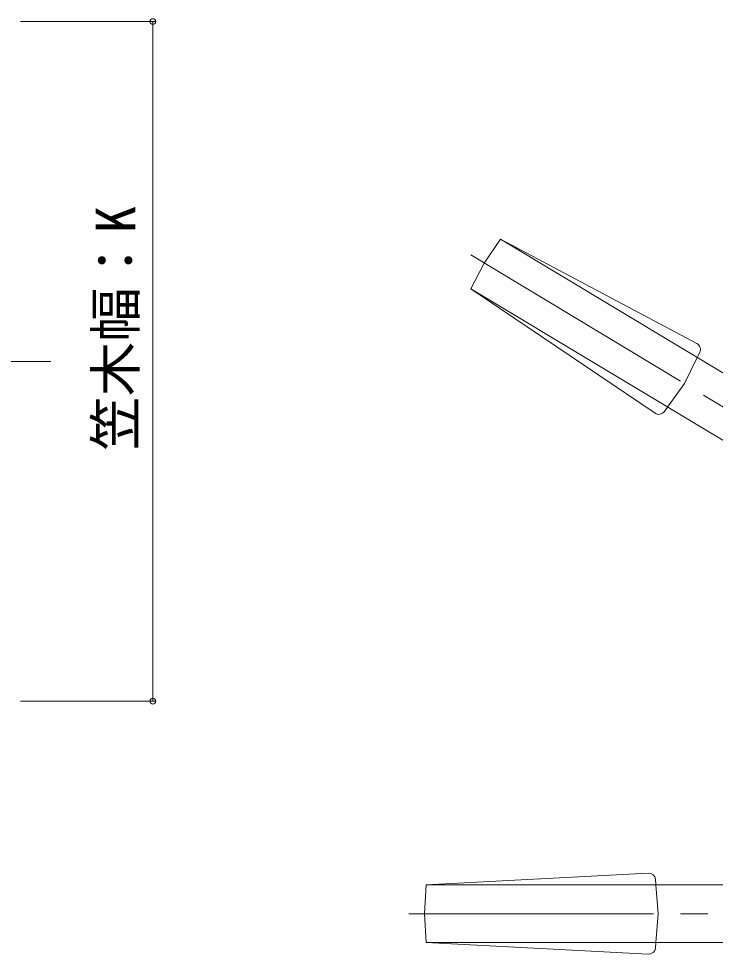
# Model space of a CAD drawing. Units: millimetres, scale not verified. Extents: x -2376 to -396, y -1680 to 1519.
# Drawn here: x -1525.9 to -1320.7, y 771.4 to 1046.7 of the extents above; entities that cross this region are included whole.
import ezdxf
from ezdxf.enums import TextEntityAlignment as Align

# ---------------------------------------------------------------- set-up
doc = ezdxf.new("R2010")
doc.units = ezdxf.units.MM
doc.header["$LTSCALE"] = 8
doc.linetypes.add('CHAIN2', pattern=[12, 9, -1, 1, -1])
doc.linetypes.add('DASHED3', pattern=[4, 3, -1])
for name, color, linetype, lineweight in [('0-5_YKK_13', 4, 'DASHED3', 9), ('0-6_YKK_D', 6, 'Continuous', 9), ('0-7_YSS_K', 3, 'CHAIN2', 9)]:
    doc.layers.add(name, color=color, linetype=linetype, lineweight=lineweight)
doc.styles.add('ＭＳ ゴシック', font='')
doc.styles.get('ＭＳ ゴシック').set_extended_font_data('MS Gothic')

msp = doc.modelspace()

# ---------------------------------------------------------------- linework, layer by layer
at = {"layer": '0-5_YKK_13', "linetype": 'Continuous'}
for p, q in [((-1388.798, 974.792), (-1383.991, 981.82)), ((-1383.991, 981.82), (-1300.353, 931.565)), ((-1326.164, 951.097), (-1383.991, 981.82)), ((-1388.798, 974.792), (-1392.747, 967.248)), ((-1392.747, 967.248), (-1300.353, 911.732)), ((-1338.472, 930.614), (-1392.747, 967.248)), ((-1326.03, 946.994), (-1325.311, 948.441)), ((-1329.823, 939.356), (-1326.03, 946.994)), ((-1329.823, 939.356), (-1334.786, 932.422)), ((-1334.786, 932.422), (-1335.727, 931.107)), ((-1340.462, 795.285), (-1405.853, 791.837)), ((-1338.234, 791.837), (-1338.363, 793.448)), ((-1406.353, 783.337), (-1405.853, 791.837)), ((-1300.353, 791.837), (-1405.853, 791.837)), ((-1406.353, 783.337), (-1405.853, 774.837)), ((-1300.353, 774.837), (-1405.853, 774.837)), ((-1340.462, 771.389), (-1405.853, 774.837)), ((-1338.234, 774.837), (-1338.363, 773.225))]:
    msp.add_line(p, q, dxfattribs=at)
at = {"layer": '0-5_YKK_13', "linetype": 'CHAIN2'}
for p, q in [((-1392.737, 977.158), (-1231.679, 880.385)), ((-1410.948, 783.337), (-1223.053, 783.337))]:
    msp.add_line(p, q, dxfattribs=at)
at = {"layer": '0-5_YKK_13'}
for q in [(-1338.234, 791.837), (-1338.234, 774.837)]:
    msp.add_line((-1337.551, 783.337), q, dxfattribs=at)
at = {"layer": '0-5_YKK_13', "linetype": 'Continuous'}
for centre, start, end in [((-1327.103, 949.331), 333.59322, 62.0188), ((-1337.353, 932.271), 235.98119, 324.40677), ((-1340.357, 793.288), 4.59322, 93.0188), ((-1340.357, 773.386), 266.98119, 355.40677)]:
    msp.add_arc(centre, 2, start, end, dxfattribs=at)
at = {"layer": '0-6_YKK_D'}
for p, q in [((-1525.353, 1045.837), (-1485.353, 1045.837)), ((-1486.353, 845.837), (-1486.353, 1045.837)), ((-1525.353, 845.837), (-1485.353, 845.837))]:
    msp.add_line(p, q, dxfattribs=at)
for centre in [(-1486.353, 1045.837), (-1486.353, 845.837)]:
    msp.add_circle(centre, 0.85, dxfattribs=at)
at = {"layer": '0-7_YSS_K'}
msp.add_line((-1516.352, 945.837), (-1826.353, 945.837), dxfattribs=at)

# ---------------------------------------------------------------- texts
at = {"layer": '0-6_YKK_D', "color": 4, "style": 'ＭＳ ゴシック'}
msp.add_text('笠木幅：K', height=11.73, rotation=90, dxfattribs=at).set_placement((-1487.953, 919.597), align=Align.BOTTOM_LEFT)

doc.saveas('drawing.dxf')
